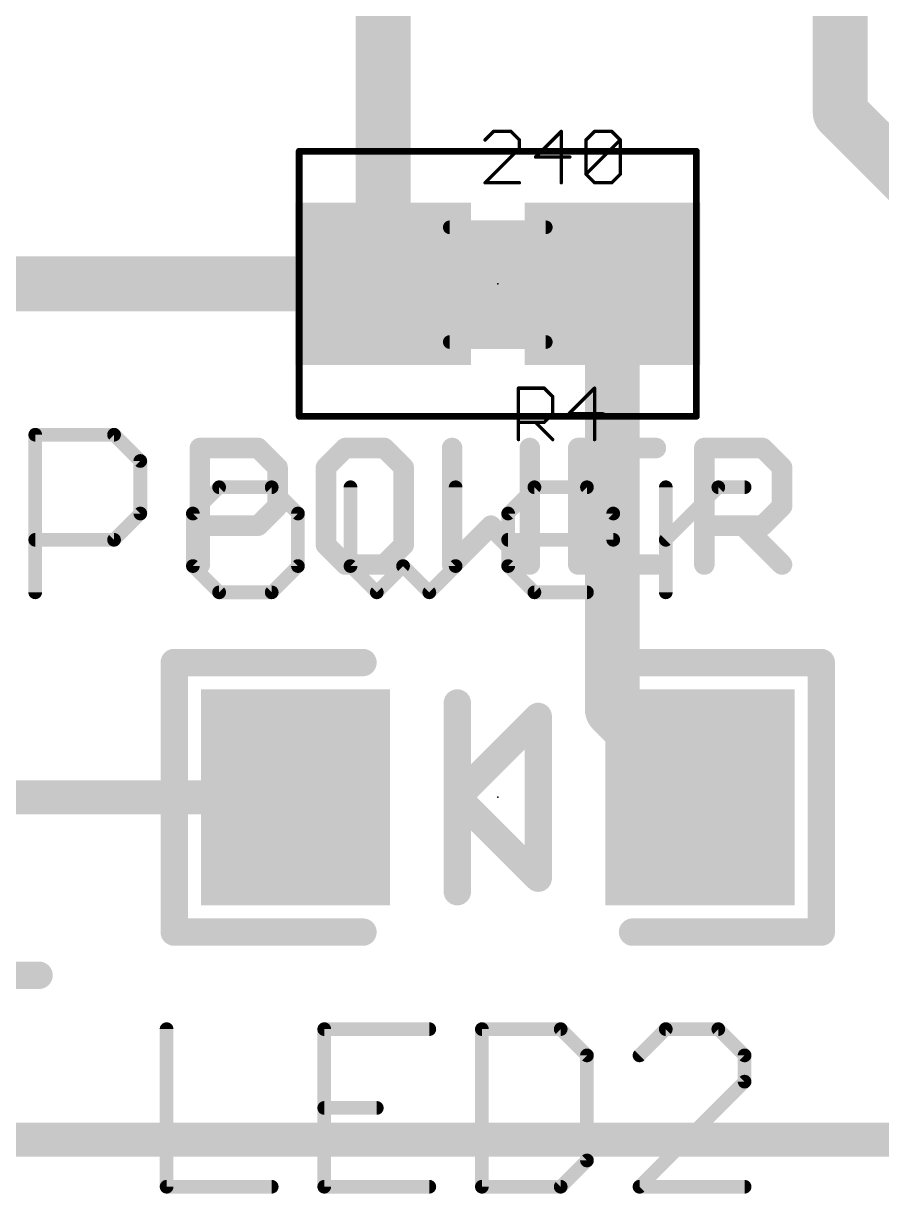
# Model space of a CAD drawing. Extents: x -128 to 56, y -3 to 18.
# Drawn here: x 38.39 to 44.76, y -0.4 to 8.28 of the extents above; entities that cross this region are included whole.
import ezdxf

# ---------------------------------------------------------------- set-up
doc = ezdxf.new("R2010")
doc.units = 0
for name, color, linetype in [('1', 12, 'CONTINUOUS'), ('16', 132, 'CONTINUOUS'), ('20', 53, 'CONTINUOUS'), ('21', 53, 'CONTINUOUS'), ('23', 53, 'CONTINUOUS'), ('25', 253, 'CONTINUOUS'), ('27', 253, 'CONTINUOUS'), ('29', 253, 'CONTINUOUS'), ('31', 253, 'CONTINUOUS'), ('35', 253, 'CONTINUOUS'), ('39', 12, 'CONTINUOUS'), ('51', 53, 'CONTINUOUS')]:
    doc.layers.add(name, color=color, linetype=linetype)

# ---------------------------------------------------------------- blocks, each defined once
blk = doc.blocks.new('RECT')
blk.add_solid([(-0.5, -0.5), (0.5, -0.5), (-0.5, 0.5), (0.5, 0.5)])

msp = doc.modelspace()

# ---------------------------------------------------------------- linework, layer by layer
at = {"layer": '1'}
for points, const_width in [([(44.45, 8.89), (44.45, 7.62)], 0.4064), ([(41.06, 8.802), (41.06, 6.35)], 0.4064), ([(44.45, 7.62), (46.99, 5.08)], 0.4064), ([(38.1, 6.35), (41.06, 6.35)], 0.4064), ([(42.76, 3.19), (42.76, 6.35)], 0.4064), ([(43.41, 2.54), (42.76, 3.19)], 0.4064), ([(40.41, 2.54), (35.56, 2.54)], 0.254), ([(54.61, 0), (0, 0)], 0.254)]:
    msp.add_lwpolyline(points, dxfattribs=dict(at, const_width=const_width))
for points, const_width in [([(44.5218, 7.6918, 1), (44.3782, 7.5482)], 0.2032), ([(44.3484, 7.62, 1), (44.5516, 7.62)], 0.2032), ([(41.06, 6.2484, 1), (41.06, 6.4516)], 0.2032), ([(42.8616, 6.35, 1), (42.6584, 6.35)], 0.2032), ([(40.9584, 6.35, 1), (41.1616, 6.35)], 0.2032), ([(42.8318, 3.2618, 1), (42.6882, 3.1182)], 0.2032), ([(42.6584, 3.19, 1), (42.8616, 3.19)], 0.2032), ([(43.3382, 2.4682, 1), (43.4818, 2.6118)], 0.2032), ([(40.41, 2.4765, 1), (40.41, 2.6035)], 0.127)]:
    msp.add_lwpolyline(points, format="xyb", dxfattribs=dict(at, const_width=const_width))
at = {"layer": '16', "const_width": 0.254}
msp.add_lwpolyline([(54.61, 0), (0, 0)], dxfattribs=at)
at = {"layer": '20', "const_width": 0.2032}
msp.add_lwpolyline([(0, 0), (54.61, 0)], dxfattribs=at)
at = {"layer": '21'}
for points, const_width in [([(39.7002, 4.2672), (39.7002, 5.1315)], 0.1524), ([(39.7002, 5.1315), (40.1324, 5.1315)], 0.1524), ([(40.1324, 5.1315), (40.2764, 4.9875)], 0.1524), ([(40.7798, 5.1315), (40.6357, 4.9875)], 0.1524), ([(41.0679, 5.1315), (40.7798, 5.1315)], 0.1524), ([(41.2119, 4.9875), (41.0679, 5.1315)], 0.1524), ([(41.5712, 5.1315), (41.5712, 4.2672)], 0.1524), ([(42.1475, 4.2672), (42.1475, 5.1315)], 0.1524), ([(43.083, 5.1315), (42.5068, 5.1315)], 0.1524), ([(42.5068, 5.1315), (42.5068, 4.2672)], 0.1524), ([(43.4423, 4.2672), (43.4423, 5.1315)], 0.1524), ([(43.4423, 5.1315), (43.8744, 5.1315)], 0.1524), ([(43.8744, 5.1315), (44.0185, 4.9875)], 0.1524), ([(40.2764, 4.9875), (40.2764, 4.6994)], 0.1524), ([(40.6357, 4.9875), (40.6357, 4.4113)], 0.1524), ([(41.2119, 4.4113), (41.2119, 4.9875)], 0.1524), ([(44.0185, 4.9875), (44.0185, 4.6994)], 0.1524), ([(40.2764, 4.6994), (40.1324, 4.5553)], 0.1524), ([(42.5068, 4.6994), (42.7949, 4.6994)], 0.1524), ([(44.0185, 4.6994), (43.8744, 4.5553)], 0.1524), ([(40.1324, 4.5553), (39.7002, 4.5553)], 0.1524), ([(41.5712, 4.2672), (41.8593, 4.5553)], 0.1524), ([(41.8593, 4.5553), (42.1475, 4.2672)], 0.1524), ([(43.8744, 4.5553), (43.4423, 4.5553)], 0.1524), ([(43.7304, 4.5553), (44.0185, 4.2672)], 0.1524), ([(40.6357, 4.4113), (40.7798, 4.2672)], 0.1524), ([(41.0679, 4.2672), (41.2119, 4.4113)], 0.1524), ([(40.7798, 4.2672), (41.0679, 4.2672)], 0.1524), ([(42.5068, 4.2672), (43.083, 4.2672)], 0.1524), ([(39.51, 1.54), (39.51, 3.54)], 0.2032), ([(39.51, 3.54), (40.91, 3.54)], 0.2032), ([(44.31, 3.54), (42.91, 3.54)], 0.2032), ([(44.31, 1.54), (44.31, 3.54)], 0.2032), ([(41.61, 2.54), (41.61, 3.24)], 0.2032), ([(42.21, 3.14), (41.61, 2.54)], 0.2032), ([(42.21, 1.94), (42.21, 3.14)], 0.2032), ([(41.61, 1.84), (41.61, 2.54)], 0.2032), ([(41.61, 2.54), (42.21, 1.94)], 0.2032), ([(40.91, 1.54), (39.51, 1.54)], 0.2032), ([(42.91, 1.54), (44.31, 1.54)], 0.2032), ([(37.6936, 1.2197), (38.5071, 1.2197)], 0.2032)]:
    msp.add_lwpolyline(points, dxfattribs=dict(at, const_width=const_width))
for points, const_width in [([(39.7383, 5.1315, 1), (39.6621, 5.1315)], 0.0762), ([(39.7002, 5.1696, 1), (39.7002, 5.0934)], 0.0762), ([(40.1593, 5.1585, 1), (40.1054, 5.1046)], 0.0762), ([(40.1324, 5.0934, 1), (40.1324, 5.1696)], 0.0762), ([(40.7798, 5.1696, 1), (40.7798, 5.0934)], 0.0762), ([(40.8067, 5.1046, 1), (40.7528, 5.1585)], 0.0762), ([(41.0948, 5.1585, 1), (41.0409, 5.1046)], 0.0762), ([(41.0679, 5.0934, 1), (41.0679, 5.1696)], 0.0762), ([(41.6093, 5.1315, 1), (41.5331, 5.1315)], 0.0762), ([(42.1856, 5.1315, 1), (42.1094, 5.1315)], 0.0762), ([(42.5068, 5.1696, 1), (42.5068, 5.0934)], 0.0762), ([(42.5449, 5.1315, 1), (42.4687, 5.1315)], 0.0762), ([(43.083, 5.0934, 1), (43.083, 5.1696)], 0.0762), ([(43.4804, 5.1315, 1), (43.4042, 5.1315)], 0.0762), ([(43.4423, 5.1696, 1), (43.4423, 5.0934)], 0.0762), ([(43.9014, 5.1585, 1), (43.8475, 5.1046)], 0.0762), ([(43.8744, 5.0934, 1), (43.8744, 5.1696)], 0.0762), ([(40.3145, 4.9875, 1), (40.2383, 4.9875)], 0.0762), ([(40.2495, 4.9605, 1), (40.3034, 5.0144)], 0.0762), ([(40.6738, 4.9875, 1), (40.5976, 4.9875)], 0.0762), ([(40.6088, 5.0144, 1), (40.6627, 4.9605)], 0.0762), ([(41.25, 4.9875, 1), (41.1738, 4.9875)], 0.0762), ([(41.185, 4.9605, 1), (41.2389, 5.0144)], 0.0762), ([(44.0566, 4.9875, 1), (43.9804, 4.9875)], 0.0762), ([(43.9916, 4.9605, 1), (44.0454, 5.0144)], 0.0762), ([(40.3034, 4.6724, 1), (40.2495, 4.7263)], 0.0762), ([(42.5068, 4.7375, 1), (42.5068, 4.6613)], 0.0762), ([(42.7949, 4.6613, 1), (42.7949, 4.7375)], 0.0762), ([(44.0454, 4.6724, 1), (43.9916, 4.7263)], 0.0762), ([(40.2383, 4.6994, 1), (40.3145, 4.6994)], 0.0762), ([(43.9804, 4.6994, 1), (44.0566, 4.6994)], 0.0762), ([(39.7002, 4.5934, 1), (39.7002, 4.5172)], 0.0762), ([(40.1054, 4.5823, 1), (40.1593, 4.5284)], 0.0762), ([(40.1324, 4.5172, 1), (40.1324, 4.5934)], 0.0762), ([(41.8863, 4.5823, 1), (41.8324, 4.5284)], 0.0762), ([(41.8863, 4.5284, 1), (41.8324, 4.5823)], 0.0762), ([(43.4423, 4.5934, 1), (43.4423, 4.5172)], 0.0762), ([(43.7573, 4.5823, 1), (43.7034, 4.5284)], 0.0762), ([(43.8475, 4.5823, 1), (43.9014, 4.5284)], 0.0762), ([(43.8744, 4.5172, 1), (43.8744, 4.5934)], 0.0762), ([(40.6627, 4.4382, 1), (40.6088, 4.3843)], 0.0762), ([(40.5976, 4.4113, 1), (40.6738, 4.4113)], 0.0762), ([(41.1738, 4.4113, 1), (41.25, 4.4113)], 0.0762), ([(41.2389, 4.3843, 1), (41.185, 4.4382)], 0.0762), ([(40.7798, 4.3053, 1), (40.7798, 4.2291)], 0.0762), ([(41.0679, 4.2291, 1), (41.0679, 4.3053)], 0.0762), ([(42.5068, 4.3053, 1), (42.5068, 4.2291)], 0.0762), ([(43.083, 4.2291, 1), (43.083, 4.3053)], 0.0762), ([(39.6621, 4.2672, 1), (39.7383, 4.2672)], 0.0762), ([(40.7528, 4.2403, 1), (40.8067, 4.2941)], 0.0762), ([(41.0409, 4.2941, 1), (41.0948, 4.2403)], 0.0762), ([(41.5331, 4.2672, 1), (41.6093, 4.2672)], 0.0762), ([(41.5443, 4.2941, 1), (41.5982, 4.2403)], 0.0762), ([(42.1094, 4.2672, 1), (42.1856, 4.2672)], 0.0762), ([(42.1205, 4.2403, 1), (42.1744, 4.2941)], 0.0762), ([(42.4687, 4.2672, 1), (42.5449, 4.2672)], 0.0762), ([(43.4042, 4.2672, 1), (43.4804, 4.2672)], 0.0762), ([(43.9916, 4.2403, 1), (44.0454, 4.2941)], 0.0762), ([(39.5608, 3.54, 1), (39.4592, 3.54)], 0.1016), ([(39.51, 3.5908, 1), (39.51, 3.4892)], 0.1016), ([(40.91, 3.4892, 1), (40.91, 3.5908)], 0.1016), ([(42.91, 3.5908, 1), (42.91, 3.4892)], 0.1016), ([(44.3608, 3.54, 1), (44.2592, 3.54)], 0.1016), ([(44.31, 3.4892, 1), (44.31, 3.5908)], 0.1016), ([(41.6608, 3.24, 1), (41.5592, 3.24)], 0.1016), ([(42.2608, 3.14, 1), (42.1592, 3.14)], 0.1016), ([(42.2459, 3.1041, 1), (42.1741, 3.1759)], 0.1016), ([(41.6608, 2.54, 1), (41.5592, 2.54)], 0.1016), ([(41.6459, 2.5759, 1), (41.5741, 2.5041)], 0.1016), ([(41.5741, 2.5759, 1), (41.6459, 2.5041)], 0.1016), ([(41.5592, 2.54, 1), (41.6608, 2.54)], 0.1016), ([(42.1741, 1.9041, 1), (42.2459, 1.9759)], 0.1016), ([(42.1592, 1.94, 1), (42.2608, 1.94)], 0.1016), ([(41.5592, 1.84, 1), (41.6608, 1.84)], 0.1016), ([(39.51, 1.5908, 1), (39.51, 1.4892)], 0.1016), ([(39.4592, 1.54, 1), (39.5608, 1.54)], 0.1016), ([(40.91, 1.4892, 1), (40.91, 1.5908)], 0.1016), ([(42.91, 1.5908, 1), (42.91, 1.4892)], 0.1016), ([(44.2592, 1.54, 1), (44.3608, 1.54)], 0.1016), ([(44.31, 1.4892, 1), (44.31, 1.5908)], 0.1016), ([(38.5071, 1.1689, 1), (38.5071, 1.2705)], 0.1016)]:
    msp.add_lwpolyline(points, format="xyb", dxfattribs=dict(at, const_width=const_width))
at = {"layer": '23'}
for p in [(41.91, 6.35), (41.91, 2.54)]:
    msp.add_point(p, dxfattribs=at)
at = {"layer": '25'}
for points, const_width in [([(42.0633, 5.1943), (42.0633, 5.5756)], 0.0254), ([(42.0633, 5.5756), (42.2539, 5.5756)], 0.0254), ([(42.2539, 5.5756), (42.3175, 5.5121)], 0.0254), ([(42.6282, 5.5756), (42.4375, 5.385)], 0.0254), ([(42.6282, 5.1943), (42.6282, 5.5756)], 0.0254), ([(42.3175, 5.5121), (42.3175, 5.385)], 0.0254), ([(42.3175, 5.385), (42.2539, 5.3214)], 0.0254), ([(42.4375, 5.385), (42.6917, 5.385)], 0.0254), ([(42.2539, 5.3214), (42.0633, 5.3214)], 0.0254), ([(42.1904, 5.3214), (42.3175, 5.1943)], 0.0254), ([(39.4532, 0.8202), (39.4532, -0.3492)], 0.1016), ([(41.4022, 0.8202), (40.6226, 0.8202)], 0.1016), ([(40.6226, 0.8202), (40.6226, -0.3492)], 0.1016), ([(41.792, 0.8202), (41.792, -0.3492)], 0.1016), ([(42.3767, 0.8202), (41.792, 0.8202)], 0.1016), ([(42.5716, 0.6253), (42.3767, 0.8202)], 0.1016), ([(43.1563, 0.8202), (42.9614, 0.6253)], 0.1016), ([(43.5461, 0.8202), (43.1563, 0.8202)], 0.1016), ([(43.741, 0.6253), (43.5461, 0.8202)], 0.1016), ([(42.5716, -0.1543), (42.5716, 0.6253)], 0.1016), ([(43.741, 0.4304), (43.741, 0.6253)], 0.1016), ([(42.9614, -0.3492), (43.741, 0.4304)], 0.1016), ([(40.6226, 0.2355), (41.0124, 0.2355)], 0.1016), ([(42.3767, -0.3492), (42.5716, -0.1543)], 0.1016), ([(39.4532, -0.3492), (40.2328, -0.3492)], 0.1016), ([(40.6226, -0.3492), (41.4022, -0.3492)], 0.1016), ([(41.792, -0.3492), (42.3767, -0.3492)], 0.1016), ([(43.741, -0.3492), (42.9614, -0.3492)], 0.1016)]:
    msp.add_lwpolyline(points, dxfattribs=dict(at, const_width=const_width))
for points, const_width in [([(42.0696, 5.5756, 1), (42.0569, 5.5756)], 0.0127), ([(42.0633, 5.582, 1), (42.0633, 5.5693)], 0.0127), ([(42.2584, 5.5801, 1), (42.2495, 5.5711)], 0.0127), ([(42.2539, 5.5693, 1), (42.2539, 5.582)], 0.0127), ([(42.6345, 5.5756, 1), (42.6218, 5.5756)], 0.0127), ([(42.6326, 5.5711, 1), (42.6237, 5.5801)], 0.0127), ([(42.3239, 5.5121, 1), (42.3112, 5.5121)], 0.0127), ([(42.313, 5.5076, 1), (42.322, 5.5166)], 0.0127), ([(42.3112, 5.385, 1), (42.3239, 5.385)], 0.0127), ([(42.322, 5.3805, 1), (42.313, 5.3895)], 0.0127), ([(42.4375, 5.3913, 1), (42.4375, 5.3786)], 0.0127), ([(42.433, 5.3895, 1), (42.442, 5.3805)], 0.0127), ([(42.6917, 5.3786, 1), (42.6917, 5.3913)], 0.0127), ([(42.0633, 5.3278, 1), (42.0633, 5.3151)], 0.0127), ([(42.1949, 5.3259, 1), (42.1859, 5.3169)], 0.0127), ([(42.2495, 5.3259, 1), (42.2584, 5.3169)], 0.0127), ([(42.2539, 5.3151, 1), (42.2539, 5.3278)], 0.0127), ([(42.0569, 5.1943, 1), (42.0696, 5.1943)], 0.0127), ([(42.313, 5.1898, 1), (42.322, 5.1988)], 0.0127), ([(42.6218, 5.1943, 1), (42.6345, 5.1943)], 0.0127), ([(39.4786, 0.8202, 1), (39.4278, 0.8202)], 0.0508), ([(40.6226, 0.8456, 1), (40.6226, 0.7948)], 0.0508), ([(40.648, 0.8202, 1), (40.5972, 0.8202)], 0.0508), ([(41.4022, 0.7948, 1), (41.4022, 0.8456)], 0.0508), ([(41.8174, 0.8202, 1), (41.7666, 0.8202)], 0.0508), ([(41.792, 0.8456, 1), (41.792, 0.7948)], 0.0508), ([(42.3947, 0.8382, 1), (42.3587, 0.8022)], 0.0508), ([(42.3767, 0.7948, 1), (42.3767, 0.8456)], 0.0508), ([(43.1563, 0.8456, 1), (43.1563, 0.7948)], 0.0508), ([(43.1743, 0.8022, 1), (43.1383, 0.8382)], 0.0508), ([(43.5641, 0.8382, 1), (43.5281, 0.8022)], 0.0508), ([(43.5461, 0.7948, 1), (43.5461, 0.8456)], 0.0508), ([(42.597, 0.6253, 1), (42.5462, 0.6253)], 0.0508), ([(42.5536, 0.6073, 1), (42.5896, 0.6433)], 0.0508), ([(42.9434, 0.6433, 1), (42.9794, 0.6073)], 0.0508), ([(43.7664, 0.6253, 1), (43.7156, 0.6253)], 0.0508), ([(43.723, 0.6073, 1), (43.759, 0.6433)], 0.0508), ([(43.7156, 0.4304, 1), (43.7664, 0.4304)], 0.0508), ([(43.759, 0.4124, 1), (43.723, 0.4484)], 0.0508), ([(40.6226, 0.2609, 1), (40.6226, 0.2101)], 0.0508), ([(41.0124, 0.2101, 1), (41.0124, 0.2609)], 0.0508), ([(42.5462, -0.1543, 1), (42.597, -0.1543)], 0.0508), ([(42.5896, -0.1723, 1), (42.5536, -0.1363)], 0.0508), ([(39.4532, -0.3238, 1), (39.4532, -0.3746)], 0.0508), ([(39.4278, -0.3492, 1), (39.4786, -0.3492)], 0.0508), ([(40.2328, -0.3746, 1), (40.2328, -0.3238)], 0.0508), ([(40.6226, -0.3238, 1), (40.6226, -0.3746)], 0.0508), ([(40.5972, -0.3492, 1), (40.648, -0.3492)], 0.0508), ([(41.4022, -0.3746, 1), (41.4022, -0.3238)], 0.0508), ([(41.792, -0.3238, 1), (41.792, -0.3746)], 0.0508), ([(41.7666, -0.3492, 1), (41.8174, -0.3492)], 0.0508), ([(42.3587, -0.3312, 1), (42.3947, -0.3672)], 0.0508), ([(42.3767, -0.3746, 1), (42.3767, -0.3238)], 0.0508), ([(42.9434, -0.3312, 1), (42.9794, -0.3672)], 0.0508), ([(42.9614, -0.3238, 1), (42.9614, -0.3746)], 0.0508), ([(43.741, -0.3746, 1), (43.741, -0.3238)], 0.0508)]:
    msp.add_lwpolyline(points, format="xyb", dxfattribs=dict(at, const_width=const_width))
at = {"layer": '27'}
for points, const_width in [([(41.8796, 7.4806), (41.8161, 7.4171)], 0.0254), ([(42.0067, 7.4806), (41.8796, 7.4806)], 0.0254), ([(42.0703, 7.4171), (42.0067, 7.4806)], 0.0254), ([(42.3809, 7.4806), (42.1903, 7.29)], 0.0254), ([(42.3809, 7.0993), (42.3809, 7.4806)], 0.0254), ([(42.5645, 7.4171), (42.628, 7.4806)], 0.0254), ([(42.628, 7.4806), (42.7552, 7.4806)], 0.0254), ([(42.7552, 7.4806), (42.8187, 7.4171)], 0.0254), ([(42.0703, 7.3535), (42.0703, 7.4171)], 0.0254), ([(42.5645, 7.1629), (42.5645, 7.4171)], 0.0254), ([(42.5645, 7.1629), (42.8187, 7.4171)], 0.0254), ([(42.8187, 7.4171), (42.8187, 7.1629)], 0.0254), ([(41.8161, 7.0993), (42.0703, 7.3535)], 0.0254), ([(42.1903, 7.29), (42.4445, 7.29)], 0.0254), ([(42.628, 7.0993), (42.5645, 7.1629)], 0.0254), ([(42.8187, 7.1629), (42.7552, 7.0993)], 0.0254), ([(42.0703, 7.0993), (41.8161, 7.0993)], 0.0254), ([(42.7552, 7.0993), (42.628, 7.0993)], 0.0254), ([(38.4787, 4.0608), (38.4787, 5.2302)], 0.1016), ([(38.4787, 5.2302), (39.0634, 5.2302)], 0.1016), ([(39.0634, 5.2302), (39.2583, 5.0353)], 0.1016), ([(39.2583, 5.0353), (39.2583, 4.6455)], 0.1016), ([(39.843, 4.8404), (39.6481, 4.6455)], 0.1016), ([(40.2328, 4.8404), (39.843, 4.8404)], 0.1016), ([(40.4277, 4.6455), (40.2328, 4.8404)], 0.1016), ([(40.8175, 4.8404), (40.8175, 4.2557)], 0.1016), ([(41.5971, 4.2557), (41.5971, 4.8404)], 0.1016), ([(41.9869, 4.6455), (42.1818, 4.8404)], 0.1016), ([(42.1818, 4.8404), (42.5716, 4.8404)], 0.1016), ([(42.5716, 4.8404), (42.7665, 4.6455)], 0.1016), ([(43.1563, 4.0608), (43.1563, 4.8404)], 0.1016), ([(43.1563, 4.4506), (43.5461, 4.8404)], 0.1016), ([(43.5461, 4.8404), (43.741, 4.8404)], 0.1016), ([(39.2583, 4.6455), (39.0634, 4.4506)], 0.1016), ([(39.6481, 4.6455), (39.6481, 4.2557)], 0.1016), ([(40.4277, 4.2557), (40.4277, 4.6455)], 0.1016), ([(41.9869, 4.2557), (41.9869, 4.6455)], 0.1016), ([(42.7665, 4.6455), (42.7665, 4.4506)], 0.1016), ([(39.0634, 4.4506), (38.4787, 4.4506)], 0.1016), ([(42.7665, 4.4506), (41.9869, 4.4506)], 0.1016), ([(39.6481, 4.2557), (39.843, 4.0608)], 0.1016), ([(40.2328, 4.0608), (40.4277, 4.2557)], 0.1016), ([(40.8175, 4.2557), (41.0124, 4.0608)], 0.1016), ([(41.0124, 4.0608), (41.2073, 4.2557)], 0.1016), ([(41.2073, 4.2557), (41.4022, 4.0608)], 0.1016), ([(41.4022, 4.0608), (41.5971, 4.2557)], 0.1016), ([(42.1818, 4.0608), (41.9869, 4.2557)], 0.1016), ([(39.843, 4.0608), (40.2328, 4.0608)], 0.1016), ([(42.5716, 4.0608), (42.1818, 4.0608)], 0.1016)]:
    msp.add_lwpolyline(points, dxfattribs=dict(at, const_width=const_width))
for points, const_width in [([(41.8796, 7.487, 1), (41.8796, 7.4743)], 0.0127), ([(41.8841, 7.4761, 1), (41.8751, 7.4851)], 0.0127), ([(42.0112, 7.4851, 1), (42.0023, 7.4761)], 0.0127), ([(42.0067, 7.4743, 1), (42.0067, 7.487)], 0.0127), ([(42.3873, 7.4806, 1), (42.3746, 7.4806)], 0.0127), ([(42.3854, 7.4761, 1), (42.3765, 7.4851)], 0.0127), ([(42.628, 7.487, 1), (42.628, 7.4743)], 0.0127), ([(42.6325, 7.4761, 1), (42.6236, 7.4851)], 0.0127), ([(42.7596, 7.4851, 1), (42.7507, 7.4761)], 0.0127), ([(42.7552, 7.4743, 1), (42.7552, 7.487)], 0.0127), ([(41.8116, 7.4216, 1), (41.8206, 7.4126)], 0.0127), ([(42.0766, 7.4171, 1), (42.0639, 7.4171)], 0.0127), ([(42.0658, 7.4126, 1), (42.0748, 7.4216)], 0.0127), ([(42.5708, 7.4171, 1), (42.5581, 7.4171)], 0.0127), ([(42.56, 7.4216, 1), (42.569, 7.4126)], 0.0127), ([(42.8251, 7.4171, 1), (42.8124, 7.4171)], 0.0127), ([(42.8232, 7.4126, 1), (42.8142, 7.4216)], 0.0127), ([(42.8142, 7.4126, 1), (42.8232, 7.4216)], 0.0127), ([(42.0639, 7.3535, 1), (42.0766, 7.3535)], 0.0127), ([(42.0748, 7.349, 1), (42.0658, 7.358)], 0.0127), ([(42.1903, 7.2963, 1), (42.1903, 7.2836)], 0.0127), ([(42.1858, 7.2945, 1), (42.1948, 7.2855)], 0.0127), ([(42.4445, 7.2836, 1), (42.4445, 7.2963)], 0.0127), ([(42.569, 7.1673, 1), (42.56, 7.1584)], 0.0127), ([(42.56, 7.1673, 1), (42.569, 7.1584)], 0.0127), ([(42.5581, 7.1629, 1), (42.5708, 7.1629)], 0.0127), ([(42.8124, 7.1629, 1), (42.8251, 7.1629)], 0.0127), ([(42.8232, 7.1584, 1), (42.8142, 7.1673)], 0.0127), ([(41.8161, 7.1057, 1), (41.8161, 7.093)], 0.0127), ([(41.8116, 7.1038, 1), (41.8206, 7.0948)], 0.0127), ([(42.0703, 7.093, 1), (42.0703, 7.1057)], 0.0127), ([(42.3746, 7.0993, 1), (42.3873, 7.0993)], 0.0127), ([(42.628, 7.1057, 1), (42.628, 7.093)], 0.0127), ([(42.6236, 7.0948, 1), (42.6325, 7.1038)], 0.0127), ([(42.7507, 7.1038, 1), (42.7596, 7.0948)], 0.0127), ([(42.7552, 7.093, 1), (42.7552, 7.1057)], 0.0127), ([(38.5041, 5.2302, 1), (38.4533, 5.2302)], 0.0508), ([(38.4787, 5.2556, 1), (38.4787, 5.2048)], 0.0508), ([(39.0814, 5.2482, 1), (39.0454, 5.2122)], 0.0508), ([(39.0634, 5.2048, 1), (39.0634, 5.2556)], 0.0508), ([(39.2837, 5.0353, 1), (39.2329, 5.0353)], 0.0508), ([(39.2403, 5.0173, 1), (39.2763, 5.0533)], 0.0508), ([(39.843, 4.8658, 1), (39.843, 4.815)], 0.0508), ([(39.861, 4.8224, 1), (39.825, 4.8584)], 0.0508), ([(40.2508, 4.8584, 1), (40.2148, 4.8224)], 0.0508), ([(40.2328, 4.815, 1), (40.2328, 4.8658)], 0.0508), ([(40.8429, 4.8404, 1), (40.7921, 4.8404)], 0.0508), ([(41.6225, 4.8404, 1), (41.5717, 4.8404)], 0.0508), ([(42.1818, 4.8658, 1), (42.1818, 4.815)], 0.0508), ([(42.1998, 4.8224, 1), (42.1638, 4.8584)], 0.0508), ([(42.5896, 4.8584, 1), (42.5536, 4.8224)], 0.0508), ([(42.5716, 4.815, 1), (42.5716, 4.8658)], 0.0508), ([(43.1817, 4.8404, 1), (43.1309, 4.8404)], 0.0508), ([(43.5461, 4.8658, 1), (43.5461, 4.815)], 0.0508), ([(43.564, 4.8224, 1), (43.5281, 4.8584)], 0.0508), ([(43.741, 4.815, 1), (43.741, 4.8658)], 0.0508), ([(39.2763, 4.6275, 1), (39.2403, 4.6635)], 0.0508), ([(39.6301, 4.6635, 1), (39.6661, 4.6275)], 0.0508), ([(39.6735, 4.6455, 1), (39.6227, 4.6455)], 0.0508), ([(40.4531, 4.6455, 1), (40.4023, 4.6455)], 0.0508), ([(40.4097, 4.6275, 1), (40.4457, 4.6635)], 0.0508), ([(41.9689, 4.6635, 1), (42.0049, 4.6275)], 0.0508), ([(42.0123, 4.6455, 1), (41.9615, 4.6455)], 0.0508), ([(42.7919, 4.6455, 1), (42.7411, 4.6455)], 0.0508), ([(42.7485, 4.6275, 1), (42.7845, 4.6635)], 0.0508), ([(39.2329, 4.6455, 1), (39.2837, 4.6455)], 0.0508), ([(38.4787, 4.476, 1), (38.4787, 4.4252)], 0.0508), ([(39.0454, 4.4686, 1), (39.0814, 4.4326)], 0.0508), ([(39.0634, 4.4252, 1), (39.0634, 4.476)], 0.0508), ([(41.9869, 4.476, 1), (41.9869, 4.4252)], 0.0508), ([(42.7411, 4.4506, 1), (42.7919, 4.4506)], 0.0508), ([(42.7665, 4.4252, 1), (42.7665, 4.476)], 0.0508), ([(43.1383, 4.4686, 1), (43.1743, 4.4326)], 0.0508), ([(39.6661, 4.2737, 1), (39.6301, 4.2377)], 0.0508), ([(39.6227, 4.2557, 1), (39.6735, 4.2557)], 0.0508), ([(40.4023, 4.2557, 1), (40.4531, 4.2557)], 0.0508), ([(40.4457, 4.2377, 1), (40.4097, 4.2737)], 0.0508), ([(40.8355, 4.2737, 1), (40.7995, 4.2377)], 0.0508), ([(40.7921, 4.2557, 1), (40.8429, 4.2557)], 0.0508), ([(41.2253, 4.2737, 1), (41.1893, 4.2377)], 0.0508), ([(41.2253, 4.2377, 1), (41.1893, 4.2737)], 0.0508), ([(41.5717, 4.2557, 1), (41.6225, 4.2557)], 0.0508), ([(41.6151, 4.2377, 1), (41.5791, 4.2737)], 0.0508), ([(42.0049, 4.2737, 1), (41.9689, 4.2377)], 0.0508), ([(41.9615, 4.2557, 1), (42.0123, 4.2557)], 0.0508), ([(38.4533, 4.0608, 1), (38.5041, 4.0608)], 0.0508), ([(39.843, 4.0862, 1), (39.843, 4.0354)], 0.0508), ([(39.825, 4.0428, 1), (39.861, 4.0788)], 0.0508), ([(40.2148, 4.0788, 1), (40.2508, 4.0428)], 0.0508), ([(40.2328, 4.0354, 1), (40.2328, 4.0862)], 0.0508), ([(40.9944, 4.0788, 1), (41.0304, 4.0428)], 0.0508), ([(40.9944, 4.0428, 1), (41.0304, 4.0788)], 0.0508), ([(41.3842, 4.0788, 1), (41.4202, 4.0428)], 0.0508), ([(41.3842, 4.0428, 1), (41.4202, 4.0788)], 0.0508), ([(42.1818, 4.0862, 1), (42.1818, 4.0354)], 0.0508), ([(42.1638, 4.0428, 1), (42.1998, 4.0788)], 0.0508), ([(42.5716, 4.0354, 1), (42.5716, 4.0862)], 0.0508), ([(43.1309, 4.0608, 1), (43.1817, 4.0608)], 0.0508)]:
    msp.add_lwpolyline(points, format="xyb", dxfattribs=dict(at, const_width=const_width))
at = {"layer": '39', "const_width": 0.0508}
for points in [[(40.437, 5.367), (40.437, 7.333)], [(40.437, 7.333), (43.383, 7.333)], [(43.383, 7.333), (43.383, 5.367)], [(43.383, 5.367), (40.437, 5.367)]]:
    msp.add_lwpolyline(points, dxfattribs=at)
at = {"layer": '39', "const_width": 0.0254}
for points in [[(40.4497, 7.333, 1), (40.4243, 7.333)], [(40.437, 7.3457, 1), (40.437, 7.3203)], [(43.3957, 7.333, 1), (43.3703, 7.333)], [(43.383, 7.3203, 1), (43.383, 7.3457)], [(40.437, 5.3797, 1), (40.437, 5.3543)], [(43.383, 5.3543, 1), (43.383, 5.3797)], [(40.4243, 5.367, 1), (40.4497, 5.367)], [(43.3703, 5.367, 1), (43.3957, 5.367)]]:
    msp.add_lwpolyline(points, format="xyb", dxfattribs=at)
at = {"layer": '51', "const_width": 0.1016}
for points in [[(42.266, 6.769), (41.554, 6.769)], [(42.266, 5.918), (41.554, 5.918)]]:
    msp.add_lwpolyline(points, dxfattribs=at)
at = {"layer": '51', "const_width": 0.0508}
for points in [[(41.554, 6.7944, 1), (41.554, 6.7436)], [(42.266, 6.7436, 1), (42.266, 6.7944)], [(41.554, 5.9434, 1), (41.554, 5.8926)], [(42.266, 5.8926, 1), (42.266, 5.9434)]]:
    msp.add_lwpolyline(points, format="xyb", dxfattribs=at)

# ---------------------------------------------------------------- block references
at = {"layer": '1', "xscale": 1.1, "rotation": 180}
for p in [(41.06, 6.35), (42.76, 6.35)]:
    msp.add_blockref('RECT', p, dxfattribs=at)
at = {"layer": '1', "xscale": 1.2, "yscale": 1.4, "rotation": 180}
for p in [(40.41, 2.54), (43.41, 2.54)]:
    msp.add_blockref('RECT', p, dxfattribs=at)
at = {"layer": '21', "xscale": 0.4572, "yscale": 0.762, "rotation": 180}
msp.add_blockref('RECT', (41.91, 6.35), dxfattribs=at)
at = {"layer": '29', "rotation": 180}
for p, xscale, yscale in [((41.06, 6.35), 1.3032, 1.2032), ((42.76, 6.35), 1.3032, 1.2032), ((40.41, 2.54), 1.4032, 1.6032), ((43.41, 2.54), 1.4032, 1.6032)]:
    msp.add_blockref('RECT', p, dxfattribs=dict(at, xscale=xscale, yscale=yscale))
at = {"layer": '31', "xscale": 1.1, "rotation": 180}
for p in [(41.06, 6.35), (42.76, 6.35)]:
    msp.add_blockref('RECT', p, dxfattribs=at)
at = {"layer": '31', "xscale": 1.2, "yscale": 1.4, "rotation": 180}
for p in [(40.41, 2.54), (43.41, 2.54)]:
    msp.add_blockref('RECT', p, dxfattribs=at)
at = {"layer": '35', "xscale": 0.3998, "yscale": 0.6, "rotation": 180}
msp.add_blockref('RECT', (41.91, 6.35), dxfattribs=at)
at = {"layer": '51', "xscale": 0.5001, "yscale": 0.95, "rotation": 180}
for p in [(41.3298, 6.3449), (42.4982, 6.3449)]:
    msp.add_blockref('RECT', p, dxfattribs=at)

doc.saveas('drawing.dxf')
